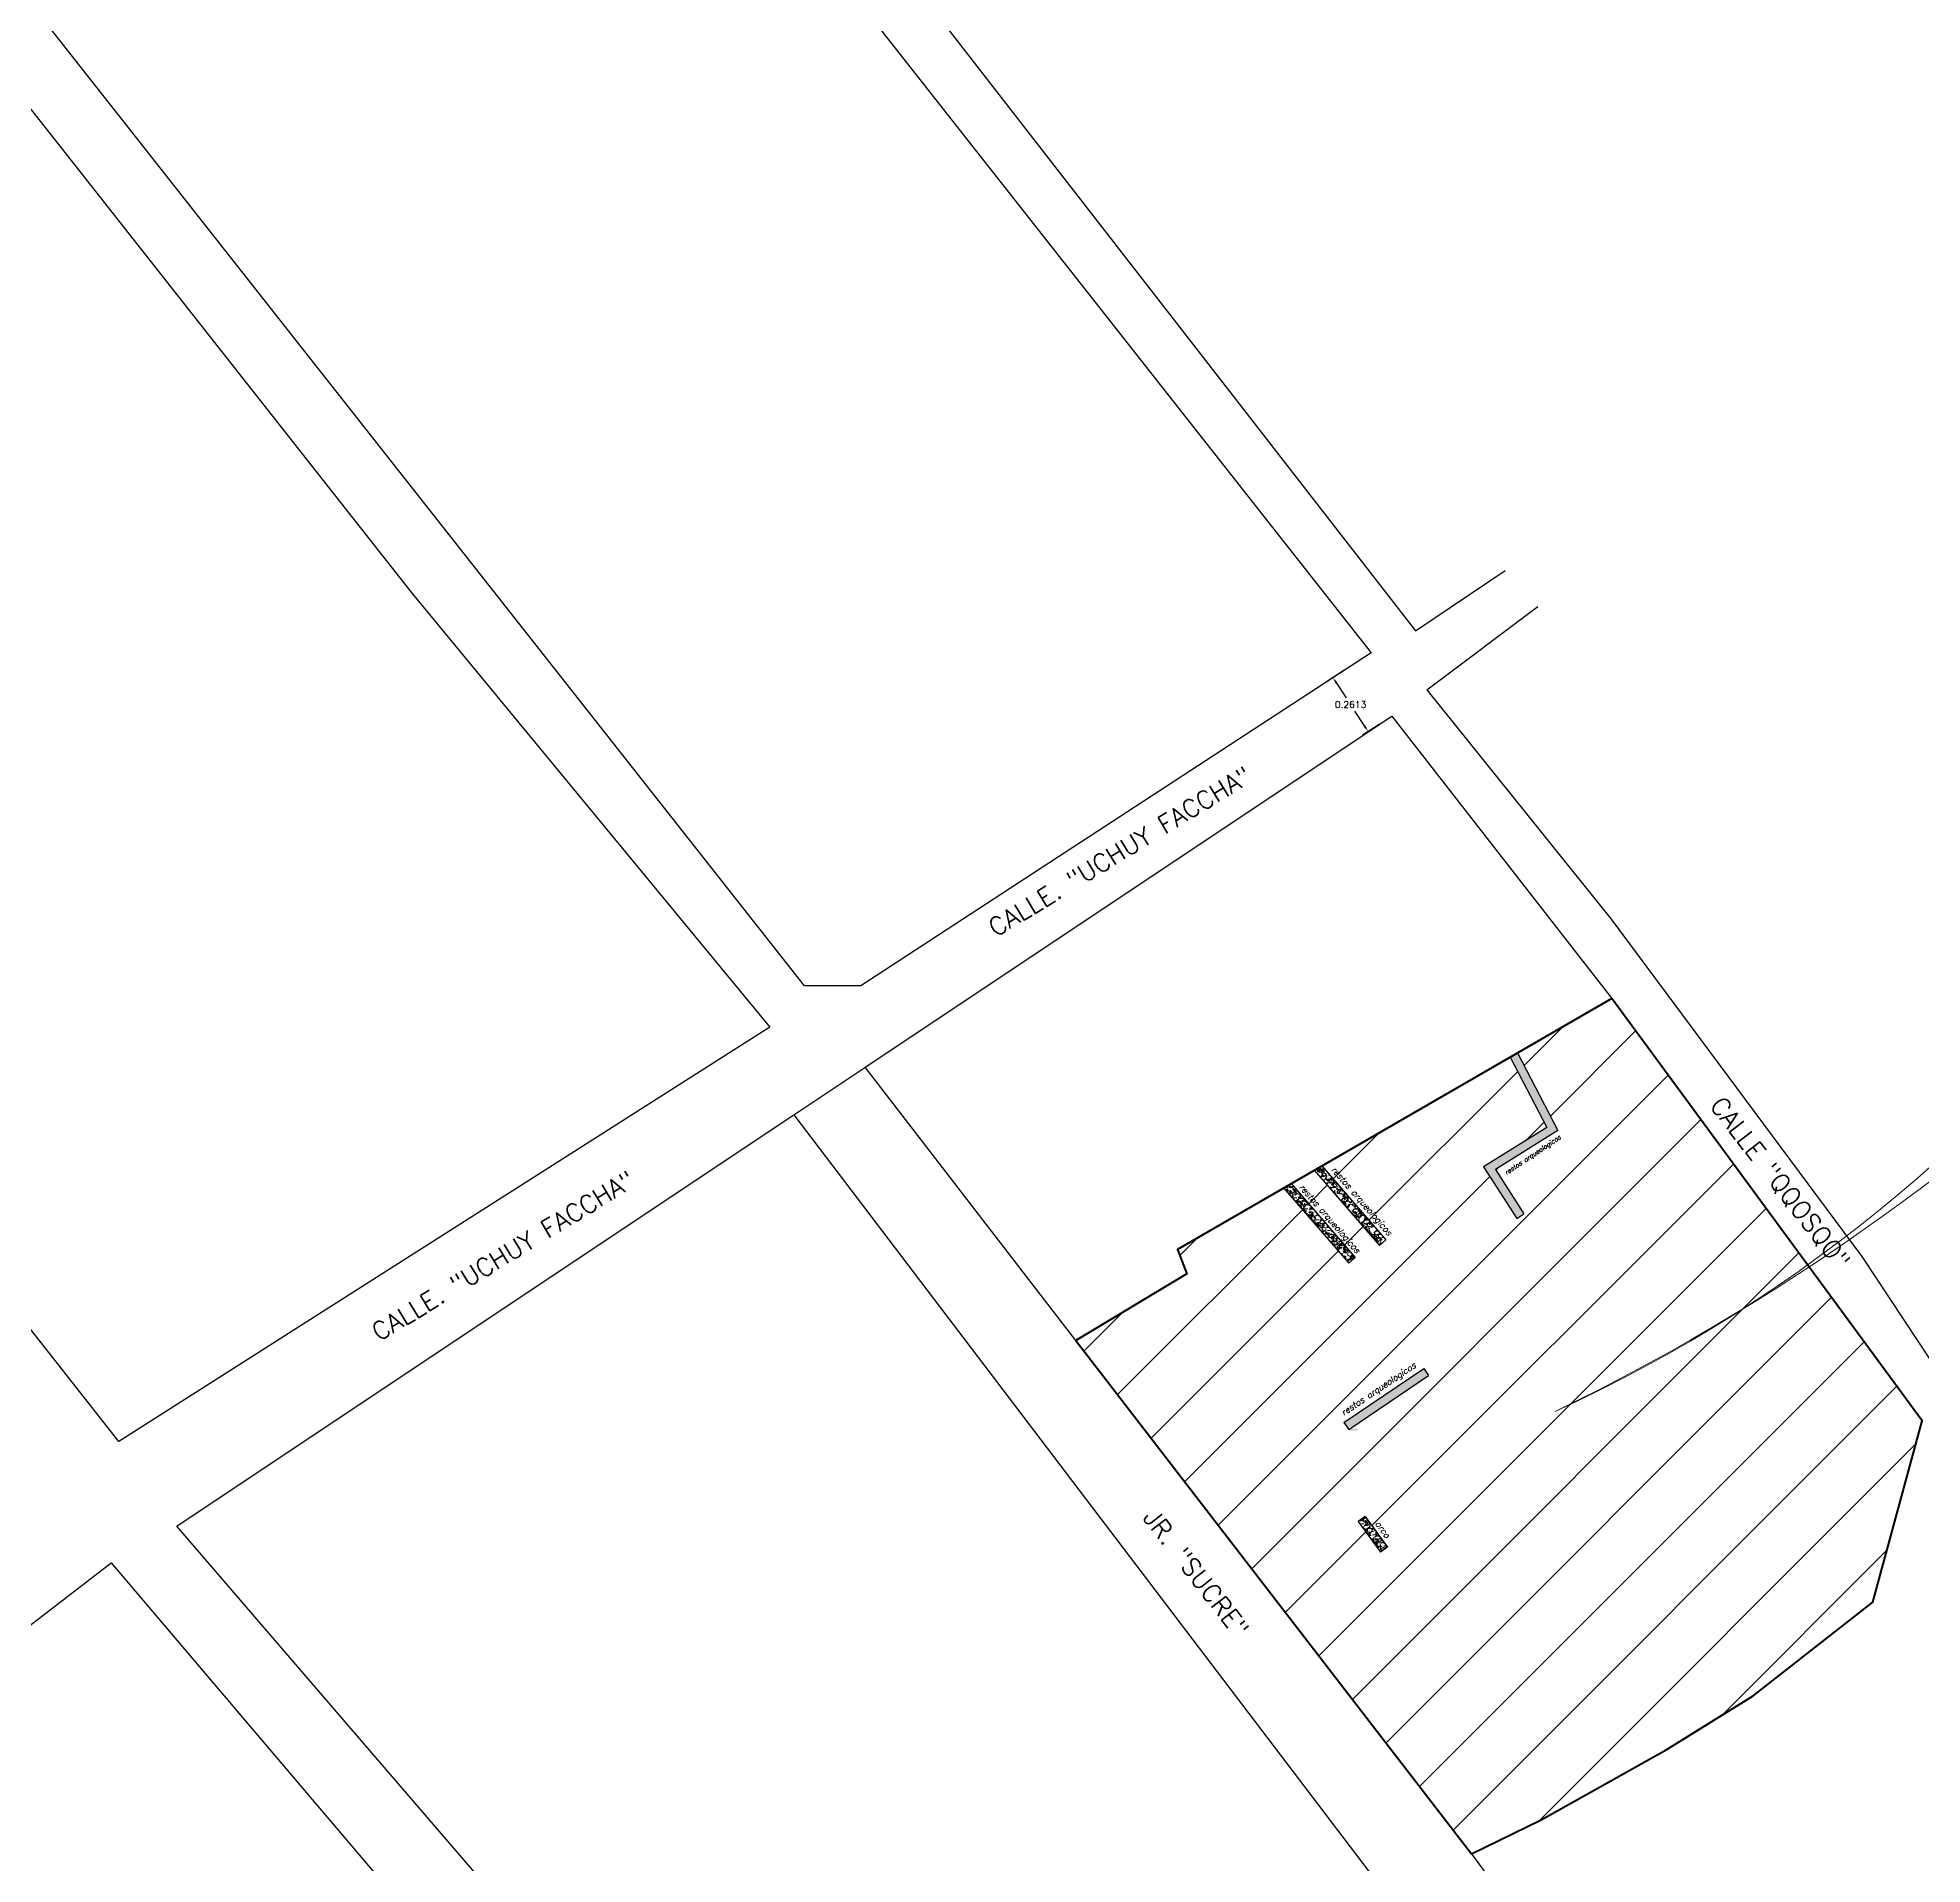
# Model space of a CAD drawing. Header units: millimetres. Extents: x 759886 to 760567, y 8424917 to 8425825.
# Drawn here: x 760493.03 to 760500.67, y 8425644.94 to 8425652.34 of the extents above; entities that cross this region are included whole.
import ezdxf
from ezdxf.enums import TextEntityAlignment as Align

# ---------------------------------------------------------------- set-up
doc = ezdxf.new("R2010")
doc.units = ezdxf.units.MM
for name, color, linetype, lineweight in [('1.1AGUA CALIENTE', 1, 'Continuous', 40), ('COTA', 1, 'Continuous', 9), ('CUADROS', 9, 'Continuous', 20), ('PERIMETRO 01', 7, 'Continuous', 50), ('Texto calles', 7, 'Continuous', 18)]:
    doc.layers.add(name, color=color, linetype=linetype, lineweight=lineweight)
doc.layers.add('C-ANNO-TABL-TTBL', color=5, linetype='Continuous')
doc.layers.add('NOMBRE', color=40, linetype='Continuous')
doc.styles.add('ambiente', font='romand.shx', dxfattribs={"oblique": 15})
doc.styles.get("Standard").update_dxf_attribs({"font": 'simplex.shx'})
doc.dimstyles.get("Standard").update_dxf_attribs({"dimscale": 0.15, "dimtxt": 0.18, "dimasz": 0.18, "dimexe": 0.18, "dimexo": 0.0625, "dimgap": 0.09, "dimtad": 0, "dimtih": 1, "dimtoh": 1, "dimdec": 4, "dimzin": 3, "dimdsep": 46, "dimtxsty": 'Standard', "dimcen": 0.09, "dimadec": 0, "dimazin": 0, "dimtfac": 1, "dimtdec": 4, "dimtofl": 0, "dimtmove": 0, "dimatfit": 3, "dimfxl": 1, "dimtolj": 1, "dimtzin": 0, "dimarcsym": 0})
pattern_1 = [(228.0127875, (707612.3298003, 7839433.9519122), (-0.353441000027757, -0.397621124975332), [0.005943817297, -0.5884389748057]), (184.969741, (707612.325824, 7839433.9474942), (0.5301614997902403, 0.0441801275168395), [0.0101997770985, -1.0097776129417]), (132.5104471, (707612.3156626, 7839433.9466106), (0.441801250186591, -0.485981374830341), [0.0071919941885, -0.7120083346]), (267.273689, (707612.2984324, 7839433.9355656), (0.04418012509253, 0.883602499995358), [0.0092883411197, -0.919545595974]), (292.83365418, (707612.2979906, 7839433.9262878), (-0.220900625018497, 0.530161499992268), [0.0091079536694, -0.9016886559706]), (357.273689, (707612.301525, 7839433.9178935), (-0.883602499995358, 0.04418012509253), [0.0092883411197, -0.919545595974]), (37.69424047, (707612.3108028, 7839433.9174517), (-0.5743416249745338, -0.4418012500330554), [0.0122833559736, -1.2160512494972]), (72.25532837, (707612.3205225, 7839433.9249624), (0.30926087508313, 0.971962749973542), [0.011596752651, -1.1480789320194]), (121.42956562, (707612.3240569, 7839433.9360074), (-0.353441000050148, 0.574341624969144), [0.0093197973687, -0.922660960497]), (175.2363583, (707612.319197, 7839433.94396), (0.485981374993034, -0.044180125076346), [0.010639987864, -0.521359165824]), (222.3974378, (707612.3085938, 7839433.9448434), (-0.5301614999830353, -0.485981375018507), [0.013759811571, -1.3622223618837]), (138.81407483, (707612.3421707, 7839433.935124), (-0.30926087498145, 0.265080750021554), [0.0046963914676, -0.4649447793072]), (171.4692344, (707612.3386363, 7839433.9382164), (0.5743416250154746, -0.088360249899766), [0.0089348559396, -0.8845528770548]), (225, (707612.3298, 7839433.939542), (-6e-18, -0.044180125), [0.0062479974576, -0.0562321345047]), (203.19859051, (707612.3267077, 7839433.9448434), (0.22090062500602, 0.08836024998451), [0.0033646699597, -0.333101137829]), (291.80140949, (707612.323615, 7839433.943518), (-0.04418012500924, 0.13254037499692), [0.004758332003, -0.2331589223198]), (30.96375653, (707612.325382, 7839433.9391), (0.13254037500324, 0.08836024999515), [0.007728385086, -0.2498837984972]), (161.56505118, (707612.332009, 7839433.943076), (0.0883602500023, -0.04418012499537), [0.0055883881914, -0.1341214341196]), (16.389540334, (707612.2979906, 7839433.943518), (0.441801250000003, 0.132540375000004), [0.00782871815, -0.7750450914355]), (70.34617594, (707612.3055012, 7839433.945727), (-0.176720500016164, -0.485981374994267), [0.0065678615626, -0.6502169139527]), (293.19859051, (707612.332009, 7839433.951912), (-0.088360249984576, 0.22090062500618), [0.0067292957394, -0.3297365120493]), (343.61045967, (707612.33466, 7839433.945727), (-0.441801250009259, 0.132540374969089), [0.00782871815, -0.7750450914355]), (339.44395478, (707612.2979906, 7839433.9161263), (-0.220900624999998, 0.088360250000004), [0.00754949976, -0.3699256537086]), (294.7751406, (707612.3050594, 7839433.9134755), (-0.22090062526294, 0.485981374880458), [0.0063256219372, -0.626237502366]), (66.80140949, (707612.332451, 7839433.907732), (0.088360249986125, 0.220900625005554), [0.0067292957394, -0.3297365120493]), (17.35402464, (707612.335102, 7839433.9139173), (-0.574341624988573, -0.176720500037091), [0.007405958534, -0.7331878897056]), (69.44395478, (707612.310803, 7839433.907732), (-0.08836025000154, -0.220900624999385), [0.00377474988, -0.3737004035886]), (101.309932474, (707612.3298, 7839433.907732), (-0.04418012500001, 0.17672050000001), [0.0022527445737, -0.2230225749142]), (165.963756532, (707612.329358, 7839433.909941), (0.132540375, -0.044180125), [0.0091079536694, -0.1730513682586]), (186.00900596, (707612.3205225, 7839433.9121501), (0.441801249997658, 0.0441801250231225), [0.0084406128812, -0.8356194900917]), (303.69006753, (707612.325382, 7839433.935124), (-0.04418012500614, 0.08836024999693), [0.0063717459878, -0.1529219600562]), (353.15722659, (707612.3289167, 7839433.9298222), (0.7510621250046214, -0.0883602499606796), [0.0111242903942, -1.101302832675]), (60.9453959, (707612.3399617, 7839433.9284968), (-0.176720500004865, -0.30926087499722), [0.0045486089495, -0.450313617633]), (90, (707612.34217, 7839433.932473), (-0.044180125, 0.044180125), [0.0026508075, -0.0415293175]), (120.25643716, (707612.319639, 7839433.9134755), (0.176720499978382, -0.309260875012346), [0.0061376796855, -0.607632232324]), (48.0127875, (707612.3165462, 7839433.918777), (0.35344100002914, 0.397621124974087), [0.011887634594, -0.5824951575087]), (0, (707612.3245, 7839433.927613), (0.044180125, 0.044180125), [0.0114868325, -0.0326932925]), (325.3048465, (707612.3359855, 7839433.9276132), (0.441801250167355, -0.309260874760916), [0.0069854962843, -0.6915636152705]), (254.0546041, (707612.341729, 7839433.923637), (-0.044180124996914, -0.17672050000078), [0.0064327145603, -0.315203450362]), (207.64597536, (707612.3399617, 7839433.9174517), (-0.8394223750308454, -0.441801249941396), [0.010473561333, -1.0368843030565]), (175.42607874, (707612.3306839, 7839433.912592), (-0.57434162499998, 0.044180124999991), [0.01108033117, -1.0969515667982])]

# ---------------------------------------------------------------- blocks, each defined once
blk = doc.blocks.new('*D172')
at = {"color": 0, "lineweight": -2, "transparency": 16777216}
for p, q in [((760498.3219, 8425649.7744), (760498.2549, 8425649.7306)), ((760498.2922, 8425649.7228), (760498.3313, 8425649.663)), ((760498.4055, 8425649.5492), (760498.3665, 8425649.609)), ((760498.4647, 8425649.5556), (760498.3977, 8425649.5118))]:
    blk.add_line(p, q, dxfattribs=at)
at = {"color": 0, "transparency": 16777216}
for points in [[(760498.296, 8425649.7252), (760498.2885, 8425649.7203), (760498.2775, 8425649.7454)], [(760498.4093, 8425649.5516), (760498.4018, 8425649.5467), (760498.4203, 8425649.5266)]]:
    blk.add_solid(points, dxfattribs=at)
at = {"layer": 'Defpoints', "color": 0, "transparency": 16777216}
for p in [(760498.3298, 8425649.7795), (760498.2775, 8425649.7454), (760498.4726, 8425649.5607)]:
    blk.add_point(p, dxfattribs=at)
at = {"color": 0, "transparency": 16777216, "insert": (760498.3489, 8425649.636), "char_height": 0.027, "attachment_point": 5}
blk.add_mtext('\\A1;0.2613', dxfattribs=at)

msp = doc.modelspace()

# ---------------------------------------------------------------- hatches: boundary and pattern name
h = msp.add_hatch()
h.set_pattern_fill('GRAVEL', color=256, scale=0.001739)
h.set_pattern_definition(pattern_1)
h.paths.add_polyline_path([(760499.14394, 8425647.92233), (760498.88838, 8425647.76254), (760499.02237, 8425647.55335), (760499.05062, 8425647.57144), (760499.05062, 8425647.57374), (760498.93731, 8425647.75064), (760498.9356, 8425647.75064), (760498.9356, 8425647.75273), (760498.93831, 8425647.75273), (760499.18855, 8425647.90919), (760499.18855, 8425647.91089), (760499.18906, 8425647.91089), (760499.0268, 8425648.22391), (760499.02445, 8425648.22391), (760498.99611, 8425648.20753)])
h.paths.add_polyline_path([(760498.66517, 8425646.9162), (760498.6457, 8425646.94503), (760498.32214, 8425646.72638), (760498.34162, 8425646.69756)])
h.paths.add_polyline_path([(760498.34057, 8425646.69652), (760498.34057, 8425646.6986), (760498.34266, 8425646.6986), (760498.34266, 8425646.69652), (760498.33953, 8425646.69756), (760498.34162, 8425646.69547), (760498.34344, 8425646.70095), (760498.3545, 8425646.70095), (760498.3545, 8425646.70878), (760498.34344, 8425646.70878), (760498.34344, 8425646.69365), (760498.37711, 8425646.69365), (760498.37711, 8425646.70147), (760498.34344, 8425646.70147)])
h = msp.add_hatch()
h.set_pattern_fill('GRAVEL', color=256, scale=0.001739)
h.set_pattern_definition(pattern_1)
h.paths.add_polyline_path([(760498.23236, 8425647.7662), (760498.20168, 8425647.74848), (760498.46575, 8425647.44364), (760498.49204, 8425647.46642)])
h.paths.add_polyline_path([(760498.10831, 8425647.69452), (760498.07763, 8425647.6768), (760498.3417, 8425647.37196), (760498.36799, 8425647.39473)])
h = msp.add_hatch()
h.set_pattern_fill('GRAVEL', color=256, scale=0.001739)
h.set_pattern_definition(pattern_1)
h.paths.add_polyline_path([(760498.40831, 8425646.3459), (760498.3953, 8425646.33641), (760498.3953, 8425646.33461), (760498.39282, 8425646.33461), (760498.3802, 8425646.32541), (760498.47076, 8425646.20111), (760498.48377, 8425646.21059), (760498.48377, 8425646.2124), (760498.48625, 8425646.2124), (760498.49887, 8425646.2216)])
at = {"layer": 'C-ANNO-TABL-TTBL', "ltscale": 0.05}
h = msp.add_hatch(dxfattribs=at)
h.set_pattern_fill('ANSI31', color=256, scale=0.069575)
h.set_pattern_definition([(45, (-298887.41332, -3299030.90266), (-0.156200329906, 0.156200329906), [])])
h.paths.add_polyline_path([(760499.40758, 8425648.4453), (760499.02626, 8425648.22495), (760499.1896, 8425647.90985), (760498.93664, 8425647.75169), (760499.05166, 8425647.57211), (760499.02237, 8425647.55335), (760498.88838, 8425647.76254), (760499.14394, 8425647.92233), (760498.99611, 8425648.20753), (760498.23236, 8425647.7662), (760498.49204, 8425647.46642), (760498.46575, 8425647.44364), (760498.20168, 8425647.74848), (760498.10831, 8425647.69452), (760498.36799, 8425647.39473), (760498.3417, 8425647.37196), (760498.07763, 8425647.6768), (760497.64684, 8425647.42787), (760497.6848, 8425647.32942), (760497.23561, 8425647.05884), (760498.83895, 8425644.97845), (760499.12116, 8425645.11586), (760499.62876, 8425645.39922), (760499.98138, 8425645.61854), (760500.46573, 8425645.99783), (760500.66651, 8425646.73288)])
h.paths.add_polyline_path([(760498.66517, 8425646.9162), (760498.34162, 8425646.69756), (760498.32214, 8425646.72638), (760498.6457, 8425646.94503)], flags=16)
h.paths.add_polyline_path([(760498.49887, 8425646.2216), (760498.47076, 8425646.20111), (760498.3802, 8425646.32541), (760498.40831, 8425646.3459)], flags=16)
h.paths.add_polyline_path([(760498.44219, 8425646.31634), (760498.48791, 8425646.25254), (760498.51248, 8425646.26179), (760498.46676, 8425646.32559)], flags=24)
h.paths.add_polyline_path([(760498.9711, 8425647.707), (760499.22117, 8425647.87399), (760499.20852, 8425647.91128), (760498.95845, 8425647.7443)], flags=24)
h.paths.add_polyline_path([(760498.23858, 8425647.7598), (760498.50072, 8425647.45644), (760498.54798, 8425647.47932), (760498.28584, 8425647.78268)], flags=24)
h.paths.add_polyline_path([(760498.10873, 8425647.68842), (760498.37087, 8425647.38506), (760498.41813, 8425647.40794), (760498.15599, 8425647.7113)], flags=25)
h.paths.add_polyline_path([(760498.30809, 8425646.72375), (760498.64093, 8425646.94727), (760498.62394, 8425646.99695), (760498.2911, 8425646.77343)], flags=24)

# ---------------------------------------------------------------- linework, layer by layer
msp.add_line((760498.51561, 8425649.58937, 251.99968), (760499.40758, 8425648.4453))
at = {"flags": 128}
for points in [[(760495.4088, 8425654.06008), (760498.61189, 8425649.93471), (760498.97594, 8425650.17983)], [(760496.36433, 8425648.49667), (760496.13575, 8425648.49667), (760493.04247, 8425652.42191), (760495.21819, 8425653.93017), (760498.4319, 8425649.84618), (760496.36433, 8425648.49667)], [(760492.83063, 8425652.26123), (760494.54455, 8425650.08633), (760495.99492, 8425648.32845), (760493.35625, 8425646.64969), (760490.40256, 8425650.4043), (760492.83063, 8425652.26123)], [(760493.59171, 8425646.30639), (760498.51561, 8425649.58937)], [(760498.83895, 8425644.97845), (760496.38181, 8425648.16667), (760498.51561, 8425649.58937)], [(760496.09157, 8425647.97315), (760499.40038, 8425643.62125), (760497.07693, 8425642.25442), (760493.59171, 8425646.30639), (760496.08171, 8425647.96658)], [(760498.10831, 8425647.69452), (760498.36799, 8425647.39473)], [(760498.20168, 8425647.74848), (760498.46575, 8425647.44364)], [(760498.23236, 8425647.7662), (760498.49204, 8425647.46642)], [(760498.07763, 8425647.6768), (760498.3417, 8425647.37196)], [(760498.49204, 8425647.46642), (760498.46575, 8425647.44364)], [(760498.36799, 8425647.39473), (760498.3417, 8425647.37196)], [(760493.3255, 8425646.15742), (760496.7819, 8425642.08788), (760492.0457, 8425638.95219), (760489.08741, 8425642.89477), (760493.3255, 8425646.15742)], [(760498.83895, 8425644.97845), (760499.69602, 8425643.80627), (760499.90637, 8425643.80627), (760501.404, 8425645.04343)]]:
    msp.add_lwpolyline(points, dxfattribs=at)
for points, elevation in [([(760498.65804, 8425649.69559), (760499.10798, 8425650.0331)], 252.02507), ([(760498.65804, 8425649.69559), (760499.40501, 8425648.76679), (760500.42192, 8425647.39957), (760500.98311, 8425646.54961), (760501.19849, 8425646.13379), (760501.65935, 8425644.8928)], 252.02507), ([(760498.99611, 8425648.20753), (760499.14394, 8425647.92233)], 252.23491), ([(760499.02626, 8425648.22495), (760499.1896, 8425647.90985)], 252.23491), ([(760499.14394, 8425647.92233), (760498.88838, 8425647.76254), (760499.02237, 8425647.55335)], 252.23171), ([(760499.1896, 8425647.90985), (760498.93664, 8425647.75169), (760499.05166, 8425647.57211)], 252.23171), ([(760499.02237, 8425647.55335), (760499.05166, 8425647.57211)], 252.23171), ([(760498.32214, 8425646.72638), (760498.6457, 8425646.94503)], 251.88495), ([(760498.6457, 8425646.94503), (760498.66517, 8425646.9162)], 251.88495), ([(760498.34162, 8425646.69756), (760498.66517, 8425646.9162)], 251.88495), ([(760498.32214, 8425646.72638), (760498.34162, 8425646.69756)], 251.88495), ([(760498.40831, 8425646.3459), (760498.3802, 8425646.32541)], 251.85106), ([(760498.3802, 8425646.32541), (760498.47076, 8425646.20111)], 251.85106), ([(760498.40831, 8425646.3459), (760498.49887, 8425646.2216)], 251.85106), ([(760498.49887, 8425646.2216), (760498.47076, 8425646.20111)], 251.85106)]:
    msp.add_lwpolyline(points, dxfattribs=dict(at, elevation=elevation))
at = {"layer": '1.1AGUA CALIENTE'}
msp.add_circle((760492.86914, 8425645.56951), 11.97324, dxfattribs=at)
at = {"layer": 'COTA'}
msp.add_lwpolyline([(760503.86014, 8425657.49668), (760503.14728, 8425656.02218), (760500.01352, 8425657.48961, -0.5881571), (760499.17777, 8425646.7705, 0.3689524)], format="xyb", close=True, dxfattribs=at)
at = {"layer": 'CUADROS', "elevation": 251.99968, "flags": 128}
msp.add_lwpolyline([(760500.46573, 8425645.99783), (760499.98138, 8425645.61854), (760499.62876, 8425645.39922), (760499.12116, 8425645.11586), (760498.83895, 8425644.97845), (760497.23561, 8425647.05884), (760497.6848, 8425647.32942), (760497.64684, 8425647.42787), (760499.40758, 8425648.4453), (760500.66651, 8425646.73288)], close=True, dxfattribs=at)
at = {"layer": 'PERIMETRO 01'}
msp.add_polyline3d([(760499.12151, 8425645.11606, 251.99968), (760499.62876, 8425645.39922, 251.99968), (760499.98138, 8425645.61854, 251.99968), (760500.46573, 8425645.99783, 251.99968), (760500.6666, 8425646.73276, 251.99968), (760499.40758, 8425648.4453, 0), (760497.64684, 8425647.42787, 0), (760497.6848, 8425647.32942, 0), (760497.23561, 8425647.05884, 0), (760498.83895, 8425644.97845, 0), (760499.12116, 8425645.11586, 0)], dxfattribs=at)

# ---------------------------------------------------------------- texts
at = {"layer": 'NOMBRE', "style": 'ambiente', "oblique": 15, "text_generation_flag": 6}
for s, height, rotation, p in [('restos arqueologicos', 0.0190201, 213.732092, (760499.08664, 8425647.81084)), ('restos arqueologicos', 0.0253601, 130.830587, (760498.395, 8425647.62404, 252.07022)), ('restos arqueologicos', 0.0253601, 130.830587, (760498.26515, 8425647.55266)), ('restos arqueologicos', 0.0253601, 213.883873, (760498.46178, 8425646.86259, 50.38621)), ('arco', 0.02536, 125.626875, (760498.47945, 8425646.29337))]:
    msp.add_text(s, height=height, rotation=rotation, dxfattribs=at).set_placement(p, align=Align.MIDDLE_CENTER)
at = {"layer": 'Texto calles'}
for s, rotation, p in [('CALLE. "UCHUY FACCHA"', 31.308273, (760496.91062, 8425648.69186)), ('CALLE "QQOSQO"', 307.857345, (760499.80197, 8425648.00992)), ('CALLE. "UCHUY FACCHA"', 31.308273, (760494.41046, 8425647.05302)), ('JR. "SUCRE"', 307.857345, (760497.50353, 8425646.33912))]:
    msp.add_text(s, height=0.0733799, rotation=rotation, dxfattribs=at).set_placement(p)

# ---------------------------------------------------------------- dimensions: what is measured, and where the dimension line sits
dim = msp.add_aligned_dim(p1=(760498.47258, 8425649.56068), p2=(760498.32976, 8425649.77951), distance=0.06244, dimstyle='Standard', override={"dimscale": 0.15})
dim.commit()
dim.dimension.update_dxf_attribs({"geometry": '*D172', "text_midpoint": (760498.34888, 8425649.63597)})

doc.saveas('drawing.dxf')
